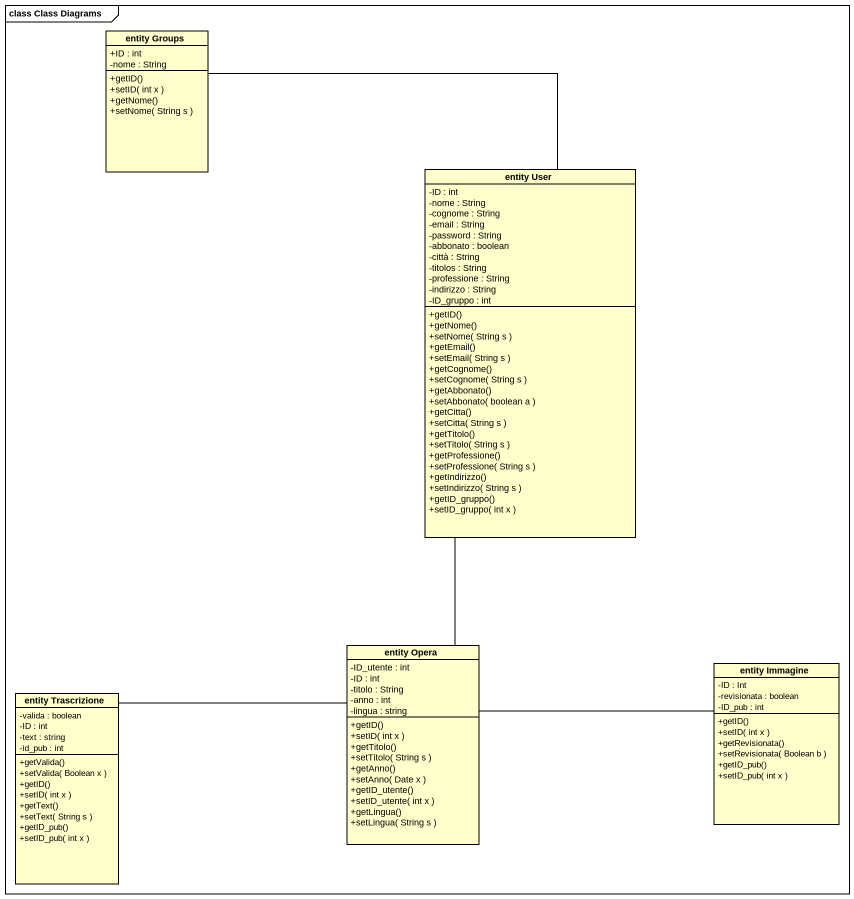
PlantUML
@startuml
mainframe class Class Diagrams
hide circle
hide empty members
skinparam classAttributeIconSize 0
class "entity Groups" as entity_Groups {
  +ID : int
  -nome : String
  +getID()
  +setID( int x )
  +getNome()
  +setNome( String s )
}
class "entity User" as entity_User {
  -ID : int
  -nome : String
  -cognome : String
  -email : String
  -password : String
  -abbonato : boolean
  -città : String
  -titolos : String
  -professione : String
  -indirizzo : String
  -ID_gruppo : int
  +getID()
  +getNome()
  +setNome( String s )
  +getEmail()
  +setEmail( String s )
  +getCognome()
  +setCognome( String s )
  +getAbbonato()
  +setAbbonato( boolean a )
  +getCitta()
  +setCitta( String s )
  +getTitolo()
  +setTitolo( String s )
  +getProfessione()
  +setProfessione( String s )
  +getIndirizzo()
  +setIndirizzo( String s )
  +getID_gruppo()
  +setID_gruppo( int x )
}
class "entity Opera" as entity_Opera {
  -ID_utente : int
  -ID : int
  -titolo : String
  -anno : int
  -lingua : string
  +getID()
  +setID( int x )
  +getTitolo()
  +setTitolo( String s )
  +getAnno()
  +setAnno( Date x )
  +getID_utente()
  +setID_utente( int x )
  +getLingua()
  +setLingua( String s )
}
class "entity Immagine" as entity_Immagine {
  -ID : Int
  -revisionata : boolean
  -ID_pub : int
  +getID()
  +setID( int x )
  +getRevisionata()
  +setRevisionata( Boolean b )
  +getID_pub()
  +setID_pub( int x )
}
class "entity Trascrizione" as entity_Trascrizione {
  -valida : boolean
  -ID : int
  -text : string
  -id_pub : int
  +getValida()
  +setValida( Boolean x )
  +getID()
  +setID( int x )
  +getText()
  +setText( String s )
  +getID_pub()
  +setID_pub( int x )
}
entity_Groups -- entity_User
entity_User -- entity_Opera
entity_Immagine -left- entity_Opera
entity_Trascrizione -right- entity_Opera
@enduml
